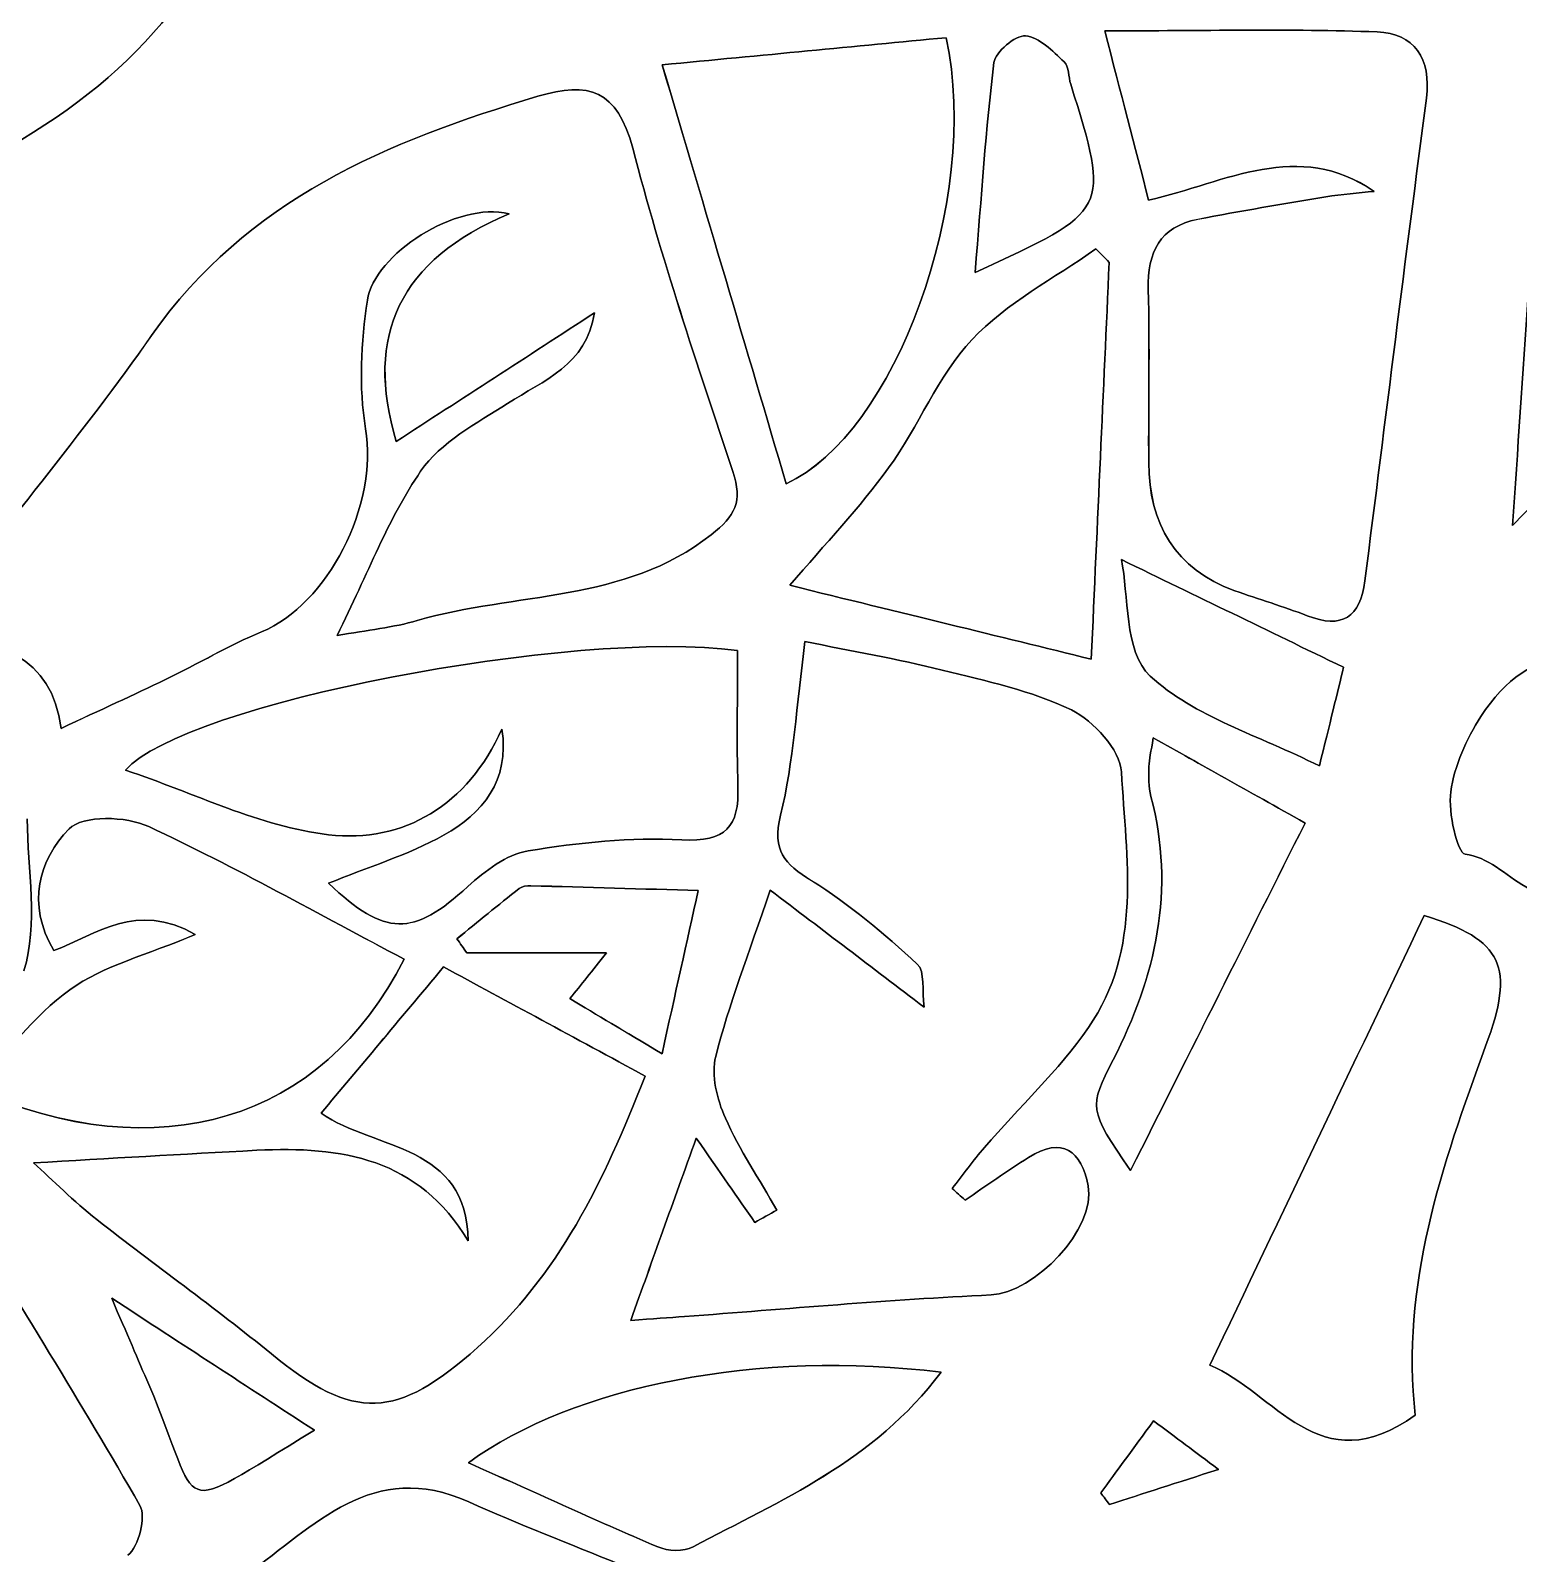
# Model space of a CAD drawing. Extents: x 105 to 524, y 66 to 486.
# Drawn here: x 344.3 to 393.5, y 307.4 to 357.7 of the extents above; entities that cross this region are included whole.
import ezdxf

# ---------------------------------------------------------------- set-up
doc = ezdxf.new("R2010")
doc.units = 0
doc.layers.add('tree', color=7, linetype='CONTINUOUS')

msp = doc.modelspace()

# ---------------------------------------------------------------- linework, layer by layer
at = {"layer": 'tree', "color": 7}
for p, q in [((365.191181, 356.606299), (365.191181, 356.606299)), ((365.191252, 356.606263), (365.191252, 356.606263)), ((388.738428, 352.424912), (388.738498, 352.424771)), ((388.738569, 352.424658), (388.738533, 352.424799)), ((379.971547, 350.077772), (379.971547, 350.077772)), ((379.971547, 350.077737), (379.971547, 350.077737)), ((375.538788, 349.746178), (375.538788, 349.746178)), ((375.538859, 349.746154), (375.538859, 349.746154)), ((380.375266, 340.249778), (380.375266, 340.249778)), ((380.375301, 340.249672), (380.375301, 340.249672)), ((354.437809, 337.736847), (354.437809, 337.736847)), ((354.43795, 337.736741), (354.43795, 337.736741)), ((367.684544, 337.24651), (367.684438, 337.24651)), ((367.684544, 337.246405), (367.684544, 337.246404)), ((381.429013, 334.357938), (381.429013, 334.357938)), ((381.429084, 334.357804), (381.429084, 334.357804)), ((345.072684, 327.322727), (345.072684, 327.322727)), ((345.072815, 327.322751), (345.072815, 327.322751)), ((358.726352, 327.251441), (363.351657, 327.251441)), ((358.726352, 327.251441), (363.351657, 327.251441)), ((363.351621, 327.25155), (358.726599, 327.25155)), ((363.351621, 327.25155), (358.726599, 327.25155)), ((363.351621, 327.25155), (363.351621, 327.25155)), ((368.982554, 318.745672), (368.982554, 318.745672)), ((368.98259, 318.745701), (368.98259, 318.745701)), ((358.771225, 317.726635), (358.771225, 317.726635)), ((358.771296, 317.726607), (358.771296, 317.726607)), ((374.411099, 313.382219), (374.411099, 313.382321)), ((374.411134, 313.382508), (374.411134, 313.382402)), ((381.437021, 311.779102), (381.437021, 311.779102)), ((381.437092, 311.779183), (381.437092, 311.779183)), ((390.094505, 311.965721), (390.094505, 311.965721)), ((390.094541, 311.965587), (390.094541, 311.965587)), ((353.690132, 311.464865), (353.690132, 311.464865)), ((353.690202, 311.46484), (353.690202, 311.46484))]:
    msp.add_line(p, q, dxfattribs=at)
for points in [[(314.693991, 485.646659), (430.535717, 485.646656), (524.44399, 391.738384), (524.443995, 275.896658)], [(352.041347, 364.732323), (350.882423, 360.113298), (348.205947, 356.620374), (344.011119, 354.143592)], [(352.041347, 364.732323), (350.882423, 360.113298), (348.205947, 356.620374), (344.011119, 354.143592)], [(344.011225, 354.143628), (348.206053, 356.62041), (350.882529, 360.113298), (352.041453, 364.732358)], [(344.011225, 354.143628), (348.206053, 356.62041), (350.882529, 360.113298), (352.041453, 364.732358)], [(365.191181, 356.606299), (368.508527, 356.923763), (371.559914, 357.215828), (374.581385, 357.504965)], [(365.191181, 356.606299), (368.508527, 356.923763), (371.559914, 357.215828), (374.581385, 357.504965)], [(374.581491, 357.504894), (371.559984, 357.215757), (368.508597, 356.923693), (365.191252, 356.606263)], [(374.581491, 357.504894), (371.559984, 357.215757), (368.508597, 356.923693), (365.191252, 356.606263)], [(374.581385, 357.504965), (375.740859, 352.102607), (372.865438, 344.378583), (369.292258, 342.75801)], [(374.581385, 357.504965), (375.740859, 352.102607), (372.865438, 344.378583), (369.292258, 342.75801)], [(369.292329, 342.757958), (372.865509, 344.37853), (375.74093, 352.102819), (374.581491, 357.504894)], [(369.292329, 342.757958), (372.865509, 344.37853), (375.74093, 352.102819), (374.581491, 357.504894)], [(377.202418, 357.564196), (376.862481, 357.587832), (376.205574, 357.034747), (376.161229, 356.679676)], [(377.202418, 357.564196), (376.862481, 357.587832), (376.205574, 357.034747), (376.161229, 356.679676)], [(376.161335, 356.679641), (376.205397, 357.034747), (376.862552, 357.587903), (377.202206, 357.564161)], [(376.161335, 356.679641), (376.205397, 357.034747), (376.862552, 357.587903), (377.202206, 357.564161)], [(377.202206, 357.564161), (377.651645, 357.532764), (378.100802, 357.058771), (378.481837, 356.702078)], [(377.202206, 357.564161), (377.651645, 357.532764), (378.100802, 357.058771), (378.481837, 356.702078)], [(378.482049, 356.702113), (378.100696, 357.058771), (377.651574, 357.53294), (377.202418, 357.564196)], [(378.482049, 356.702113), (378.100696, 357.058771), (377.651574, 357.53294), (377.202418, 357.564196)], [(379.82652, 357.729684), (383.058952, 357.729684), (385.947708, 357.801227), (388.829832, 357.69617)], [(379.82652, 357.729684), (383.058952, 357.729684), (385.947708, 357.801227), (388.829832, 357.69617)], [(381.275167, 352.13563), (380.809465, 353.934007), (380.36246, 355.660572), (379.82652, 357.729684)], [(381.275167, 352.13563), (380.809465, 353.934007), (380.36246, 355.660572), (379.82652, 357.729684)], [(388.829867, 357.696064), (385.947779, 357.801263), (383.059023, 357.729578), (379.826591, 357.729578)], [(388.829867, 357.696064), (385.947779, 357.801263), (383.059023, 357.729578), (379.826591, 357.729578)], [(379.826591, 357.729578), (380.362531, 355.660466), (380.809535, 353.933901), (381.275237, 352.135518)], [(379.826591, 357.729578), (380.362531, 355.660466), (380.809535, 353.933901), (381.275237, 352.135518)], [(388.829832, 357.69617), (390.054148, 357.651614), (390.633903, 356.820752), (390.461923, 355.507466)], [(388.829832, 357.69617), (390.054148, 357.651614), (390.633903, 356.820752), (390.461923, 355.507466)], [(390.461994, 355.507361), (390.633938, 356.820646), (390.054218, 357.651473), (388.829867, 357.696064)], [(390.461994, 355.507361), (390.633938, 356.820646), (390.054218, 357.651473), (388.829867, 357.696064)], [(393.310569, 341.380868), (393.645178, 346.302129), (393.996051, 351.462601), (394.394725, 357.325224)], [(393.310569, 341.380868), (393.645178, 346.302129), (393.996051, 351.462601), (394.394725, 357.325224)], [(394.394831, 357.325224), (393.996122, 351.462601), (393.645249, 346.302129), (393.310674, 341.380868)], [(394.394831, 357.325224), (393.996122, 351.462601), (393.645249, 346.302129), (393.310674, 341.380868)], [(369.292258, 342.75801), (367.968318, 347.228605), (366.641944, 351.707207), (365.191181, 356.606299)], [(369.292258, 342.75801), (367.968318, 347.228605), (366.641944, 351.707207), (365.191181, 356.606299)], [(365.191252, 356.606263), (366.64205, 351.707154), (367.968389, 347.228552), (369.292329, 342.757958)], [(365.191252, 356.606263), (366.64205, 351.707154), (367.968389, 347.228552), (369.292329, 342.757958)], [(376.161229, 356.679676), (375.888603, 354.490443), (375.749996, 352.284369), (375.538788, 349.746178)], [(376.161229, 356.679676), (375.888603, 354.490443), (375.749996, 352.284369), (375.538788, 349.746178)], [(375.538859, 349.746154), (375.750102, 352.28434), (375.888673, 354.490408), (376.161335, 356.679641)], [(375.538859, 349.746154), (375.750102, 352.28434), (375.888673, 354.490408), (376.161335, 356.679641)], [(378.481837, 356.702078), (378.643409, 356.550948), (378.622313, 356.211611), (378.700277, 355.962797)], [(378.481837, 356.702078), (378.643409, 356.550948), (378.622313, 356.211611), (378.700277, 355.962797)], [(378.700206, 355.962832), (378.622489, 356.211646), (378.643586, 356.550736), (378.482049, 356.702113)], [(378.700206, 355.962832), (378.622489, 356.211646), (378.643586, 356.550736), (378.482049, 356.702113)], [(364.214657, 353.85181), (363.710255, 355.787149), (362.750806, 356.06803), (361.076769, 355.567439)], [(364.214692, 353.85181), (363.710291, 355.787149), (362.750841, 356.06803), (361.076804, 355.567439)], [(361.076946, 355.567333), (362.750982, 356.067924), (363.710432, 355.787325), (364.214833, 353.851986)], [(361.076946, 355.567333), (362.750982, 356.067924), (363.710432, 355.787325), (364.214833, 353.851986)], [(361.076769, 355.567439), (356.103273, 354.079563), (351.461955, 352.161824), (348.302686, 347.657589)], [(361.076804, 355.567439), (356.103308, 354.079563), (351.461991, 352.161824), (348.302721, 347.657589)], [(348.302862, 347.657483), (351.461867, 352.161715), (356.103449, 354.079422), (361.076946, 355.567333)], [(348.302862, 347.657483), (351.461867, 352.161715), (356.103449, 354.079422), (361.076946, 355.567333)], [(375.538788, 349.746178), (380.006789, 351.784578), (380.00626, 351.784578), (378.700206, 355.962832)], [(375.538788, 349.746178), (380.006789, 351.784578), (380.00626, 351.784578), (378.700206, 355.962832)], [(378.700277, 355.962797), (380.006084, 351.784553), (380.006613, 351.784553), (375.538859, 349.746154)], [(378.700277, 355.962797), (380.006084, 351.784553), (380.006613, 351.784553), (375.538859, 349.746154)], [(390.461923, 355.507466), (389.764976, 350.190015), (389.101401, 344.867752), (388.428477, 339.547094)], [(390.461923, 355.507466), (389.764976, 350.190015), (389.101401, 344.867752), (388.428477, 339.547094)], [(388.428512, 339.546978), (389.101436, 344.867639), (389.765011, 350.189634), (390.461994, 355.507361)], [(388.428512, 339.546978), (389.101436, 344.867639), (389.765011, 350.189634), (390.461994, 355.507361)], [(388.738498, 352.424771), (386.199521, 354.147049), (383.867272, 352.725926), (381.275167, 352.13563)], [(388.738498, 352.424771), (386.199521, 354.147049), (383.867272, 352.725926), (381.275167, 352.13563)], [(381.275237, 352.135518), (383.867342, 352.725814), (386.199592, 354.146697), (388.738569, 352.424658)], [(381.275237, 352.135518), (383.867342, 352.725814), (386.199592, 354.146697), (388.738569, 352.424658)], [(405.972786, 354.296592), (401.46097, 349.694652), (397.277907, 345.427498), (393.310569, 341.380868)], [(405.972786, 354.296592), (401.46097, 349.694652), (397.277907, 345.427498), (393.310569, 341.380868)], [(393.310674, 341.380868), (397.277696, 345.427498), (401.461041, 349.694652), (405.972857, 354.296592)], [(393.310674, 341.380868), (397.277696, 345.427498), (401.461041, 349.694652), (405.972857, 354.296592)], [(367.523219, 343.163232), (366.342648, 346.701265), (365.154633, 350.245969), (364.214657, 353.85181)], [(367.523254, 343.163232), (366.342683, 346.701265), (365.154669, 350.245969), (364.214692, 353.85181)], [(364.214833, 353.851986), (365.15481, 350.24586), (366.342824, 346.701424), (367.523113, 343.163126)], [(364.214833, 353.851986), (365.15481, 350.24586), (366.342824, 346.701424), (367.523113, 343.163126)], [(360.128714, 351.68489), (358.386309, 352.105651), (355.669497, 350.344645), (355.441744, 348.823922)], [(360.128714, 351.68489), (358.386309, 352.105651), (355.669497, 350.344645), (355.441744, 348.823922)], [(355.441814, 348.824028), (355.669603, 350.344482), (358.386415, 352.105489), (360.128538, 351.684996)], [(355.44185, 348.824028), (355.669638, 350.344482), (358.386451, 352.105489), (360.128573, 351.684996)], [(382.900273, 351.499558), (384.307539, 351.774816), (385.723095, 352.008959), (387.138086, 352.242564)], [(382.900273, 351.499558), (384.307539, 351.774816), (385.723095, 352.008959), (387.138086, 352.242564)], [(387.138192, 352.242452), (385.723165, 352.008842), (384.307644, 351.7747), (382.900379, 351.499442)], [(387.138192, 352.242452), (385.723165, 352.008842), (384.307644, 351.7747), (382.900379, 351.499442)], [(387.138086, 352.242564), (387.667077, 352.329866), (388.204604, 352.365645), (388.738428, 352.424912)], [(387.138086, 352.242564), (387.667077, 352.329866), (388.204604, 352.365645), (388.738428, 352.424912)], [(388.738533, 352.424799), (388.20471, 352.365529), (387.667182, 352.329754), (387.138192, 352.242452)], [(388.738533, 352.424799), (388.20471, 352.365529), (387.667182, 352.329754), (387.138192, 352.242452)], [(356.396643, 344.158965), (355.334923, 347.660951), (356.51253, 350.161229), (360.128714, 351.68489)], [(356.396643, 344.158965), (355.334923, 347.660951), (356.51253, 350.161229), (360.128714, 351.68489)], [(360.128538, 351.684996), (356.512636, 350.16107), (355.334993, 347.661061), (356.396749, 344.158806)], [(360.128573, 351.684996), (356.512671, 350.16107), (355.335029, 347.661061), (356.396784, 344.158806)], [(381.264971, 349.186436), (381.23428, 350.408674), (381.643326, 351.253937), (382.900273, 351.499558)], [(381.264971, 349.186436), (381.23428, 350.408674), (381.643326, 351.253937), (382.900273, 351.499558)], [(382.900379, 351.499442), (381.643431, 351.253556), (381.23435, 350.408561), (381.265042, 349.18632)], [(382.900379, 351.499442), (381.643431, 351.253556), (381.23435, 350.408561), (381.265042, 349.18632)], [(375.435177, 347.524335), (376.577296, 348.736426), (378.15012, 349.542975), (379.53442, 350.527066)], [(375.435177, 347.524335), (376.577296, 348.736426), (378.15012, 349.542975), (379.53442, 350.527066)], [(379.53442, 350.527098), (378.15012, 349.542742), (376.577296, 348.736458), (375.435178, 347.524366)], [(379.53442, 350.527091), (378.15012, 349.542735), (376.577296, 348.736451), (375.435178, 347.524359)], [(379.971547, 350.077772), (379.825744, 350.227547), (379.680223, 350.377323), (379.53442, 350.527098)], [(379.971547, 350.077765), (379.825744, 350.22754), (379.680223, 350.377315), (379.53442, 350.527091)], [(379.53442, 350.527066), (379.680223, 350.377291), (379.825744, 350.227515), (379.971547, 350.077737)], [(379.53442, 350.527066), (379.680223, 350.377291), (379.825744, 350.227515), (379.971547, 350.077737)], [(379.378457, 336.959134), (379.585679, 341.540525), (379.778472, 345.809013), (379.971547, 350.077772)], [(379.378457, 336.959127), (379.585679, 341.540518), (379.778472, 345.809006), (379.971547, 350.077765)], [(379.971547, 350.077737), (379.778472, 345.808981), (379.585679, 341.540493), (379.378457, 336.959102)], [(379.971547, 350.077737), (379.778472, 345.808981), (379.585679, 341.540493), (379.378457, 336.959102)], [(381.278377, 343.461033), (381.267088, 345.369409), (381.313302, 347.279126), (381.264971, 349.186436)], [(381.278377, 343.461033), (381.267088, 345.369409), (381.313302, 347.279126), (381.264971, 349.186436)], [(381.265042, 349.18632), (381.313372, 347.279009), (381.26857, 345.369296), (381.278447, 343.460917)], [(381.265042, 349.18632), (381.313372, 347.279009), (381.26857, 345.369296), (381.278447, 343.460917)], [(355.441744, 348.823922), (355.233182, 347.432418), (355.149079, 345.955747), (355.380572, 344.578926)], [(355.441744, 348.823922), (355.233182, 347.432418), (355.149079, 345.955747), (355.380572, 344.578926)], [(355.380678, 344.579032), (355.14915, 345.955853), (355.233252, 347.432256), (355.441814, 348.824028)], [(355.380713, 344.579032), (355.149185, 345.955853), (355.233287, 347.432256), (355.44185, 348.824028)], [(362.954711, 348.408498), (360.702296, 346.949183), (358.55402, 345.556875), (356.396643, 344.158965)], [(362.954711, 348.408498), (360.702296, 346.949183), (358.55402, 345.556875), (356.396643, 344.158965)], [(356.396749, 344.158806), (358.554091, 345.556985), (360.702366, 346.949021), (362.954817, 348.408607)], [(356.396784, 344.158806), (358.554126, 345.556985), (360.702401, 346.949021), (362.954852, 348.408607)], [(360.078761, 345.414843), (361.26868, 346.176004), (362.681802, 346.676595), (362.954711, 348.408498)], [(360.078761, 345.414843), (361.26868, 346.176004), (362.681802, 346.676595), (362.954711, 348.408498)], [(362.954817, 348.408607), (362.681626, 346.676433), (361.268751, 346.176113), (360.078867, 345.414949)], [(362.954852, 348.408607), (362.681661, 346.676433), (361.268786, 346.176113), (360.078902, 345.414949)], [(348.302686, 347.657589), (346.010738, 344.389742), (343.43413, 341.321598), (340.813732, 337.944026)], [(348.302721, 347.657589), (346.010773, 344.389742), (343.434166, 341.321598), (340.813767, 337.944026)], [(340.813909, 337.944185), (343.43431, 341.321492), (346.010914, 344.389904), (348.302862, 347.657483)], [(340.813909, 337.944185), (343.43431, 341.321492), (346.010914, 344.389904), (348.302862, 347.657483)], [(375.435178, 347.524366), (374.298422, 346.317612), (373.670618, 344.64818), (372.678854, 343.283642)], [(375.435178, 347.524359), (374.298422, 346.317605), (373.670618, 344.648173), (372.678854, 343.283635)], [(372.678854, 343.283611), (373.670618, 344.648148), (374.298422, 346.317581), (375.435177, 347.524335)], [(372.678854, 343.283611), (373.670618, 344.648148), (374.298422, 346.317581), (375.435177, 347.524335)], [(357.202281, 343.17087), (357.858377, 344.129332), (359.050943, 344.757537), (360.078761, 345.414843)], [(357.202281, 343.17087), (357.858377, 344.129332), (359.050943, 344.757537), (360.078761, 345.414843)], [(360.078867, 345.414949), (359.050766, 344.757375), (357.858201, 344.129438), (357.202387, 343.170976)], [(360.078902, 345.414949), (359.050802, 344.757375), (357.858236, 344.129438), (357.202423, 343.170976)], [(351.942883, 337.862594), (354.131739, 338.771399), (355.807645, 342.038979), (355.380678, 344.579032)], [(351.942919, 337.862594), (354.131774, 338.771399), (355.80768, 342.038979), (355.380713, 344.579032)], [(355.380572, 344.578926), (355.807821, 342.039138), (354.131668, 338.771558), (351.94306, 337.862489)], [(355.380572, 344.578926), (355.807821, 342.039138), (354.131668, 338.771558), (351.94306, 337.862489)], [(384.124165, 339.222976), (382.148362, 339.941422), (381.290124, 341.425837), (381.278377, 343.461033)], [(384.124165, 339.222976), (382.148362, 339.941422), (381.290124, 341.425837), (381.278377, 343.461033)], [(381.278447, 343.460917), (381.290089, 341.42572), (382.148433, 339.941309), (384.1242, 339.222863)], [(381.278447, 343.460917), (381.290089, 341.42572), (382.148433, 339.941309), (384.1242, 339.222863)], [(357.202387, 343.170976), (356.143066, 341.623022), (355.46478, 339.814761), (354.437774, 337.736847)], [(357.202423, 343.170976), (356.143101, 341.623022), (355.464816, 339.814761), (354.437809, 337.736847)], [(354.43795, 337.736741), (355.46471, 339.814651), (356.143242, 341.623181), (357.202281, 343.17087)], [(354.43795, 337.736741), (355.46471, 339.814651), (356.143242, 341.623181), (357.202281, 343.17087)], [(366.807821, 341.071973), (367.610813, 341.703918), (367.858075, 342.159117), (367.523219, 343.163232)], [(366.807856, 341.071973), (367.610849, 341.703918), (367.858111, 342.159117), (367.523254, 343.163232)], [(367.523113, 343.163126), (367.858252, 342.159011), (367.610708, 341.704076), (366.807997, 341.071867)], [(367.523113, 343.163126), (367.858252, 342.159011), (367.610708, 341.704076), (366.807997, 341.071867)], [(372.678854, 343.283642), (371.720745, 341.965022), (370.583178, 340.776691), (369.413049, 339.399873)], [(372.678854, 343.283635), (371.720745, 341.965015), (370.583178, 340.776683), (369.413049, 339.399866)], [(369.413049, 339.399838), (370.583178, 340.776659), (371.720745, 341.964991), (372.678854, 343.283611)], [(369.413049, 339.399838), (370.583178, 340.776659), (371.720745, 341.964991), (372.678854, 343.283611)], [(366.807997, 341.071867), (363.929119, 338.805467), (360.325494, 339.182978), (357.09225, 338.235996)], [(366.807997, 341.071867), (363.929119, 338.805467), (360.325494, 339.182978), (357.09225, 338.235996)], [(357.092356, 338.236101), (360.325317, 339.182816), (363.929224, 338.805573), (366.807821, 341.071973)], [(357.092391, 338.236101), (360.325353, 339.182816), (363.92926, 338.805573), (366.807856, 341.071973)], [(380.375266, 340.249778), (382.898474, 339.027004), (385.173326, 337.924641), (387.722427, 336.689323)], [(381.328577, 336.396711), (380.458592, 337.194716), (380.618259, 339.115111), (380.375266, 340.249778)], [(380.375266, 340.249778), (382.898474, 339.027004), (385.173326, 337.924641), (387.722427, 336.689323)], [(381.328577, 336.396711), (380.458592, 337.194716), (380.618259, 339.115111), (380.375266, 340.249778)], [(380.375301, 340.249672), (380.618294, 339.115001), (380.458627, 337.194878), (381.328612, 336.39687)], [(387.722463, 336.689217), (385.173361, 337.924535), (382.898227, 339.027167), (380.375301, 340.249672)], [(380.375301, 340.249672), (380.618294, 339.115001), (380.458627, 337.194878), (381.328612, 336.39687)], [(387.722463, 336.689217), (385.173361, 337.924535), (382.898227, 339.027167), (380.375301, 340.249672)], [(369.413049, 339.399873), (373.146426, 338.485462), (376.31878, 337.708547), (379.378457, 336.959134)], [(369.413049, 339.399866), (373.146426, 338.485455), (376.31878, 337.70854), (379.378457, 336.959127)], [(379.378457, 336.959102), (376.31878, 337.708515), (373.146426, 338.485431), (369.413049, 339.399838)], [(379.378457, 336.959102), (376.31878, 337.708515), (373.146426, 338.485431), (369.413049, 339.399838)], [(388.428477, 339.547094), (388.276783, 338.347279), (387.678083, 337.942537), (386.515963, 338.396139)], [(388.428477, 339.547094), (388.276783, 338.347279), (387.678083, 337.942537), (386.515963, 338.396139)], [(386.516033, 338.396023), (387.678154, 337.942424), (388.276853, 338.347166), (388.428512, 339.546978)], [(386.516033, 338.396023), (387.678154, 337.942424), (388.276853, 338.347166), (388.428512, 339.546978)], [(386.515963, 338.396139), (385.730891, 338.702632), (384.916962, 338.934637), (384.124165, 339.222976)], [(386.515963, 338.396139), (385.730891, 338.702632), (384.916962, 338.934637), (384.124165, 339.222976)], [(384.1242, 339.222863), (384.917033, 338.934524), (385.730962, 338.702516), (386.516033, 338.396023)], [(384.1242, 339.222863), (384.917033, 338.934524), (385.730962, 338.702516), (386.516033, 338.396023)], [(340.813732, 337.944026), (343.190064, 337.599087), (345.014169, 337.069931), (345.314048, 334.672174)], [(340.813767, 337.944026), (343.1901, 337.599087), (345.014204, 337.069931), (345.314083, 334.672174)], [(345.314224, 334.672069), (345.014077, 337.069822), (343.190241, 337.598978), (340.813909, 337.944185)], [(345.314224, 334.672069), (345.014077, 337.069822), (343.190241, 337.598978), (340.813909, 337.944185)], [(367.684544, 337.246404), (362.260021, 337.962981), (349.342548, 335.490739), (347.447143, 333.288947)], [(367.684544, 337.246404), (362.260021, 337.962981), (349.342548, 335.490739), (347.447143, 333.288947)], [(347.447411, 333.289053), (349.342548, 335.490845), (362.260303, 337.962822), (367.684544, 337.24651)], [(347.447411, 333.289053), (349.342548, 335.490845), (362.260303, 337.962822), (367.684544, 337.24651)], [(354.437774, 337.736847), (355.467179, 337.925336), (356.301922, 338.00463), (357.092356, 338.236101)], [(354.437809, 337.736847), (355.467214, 337.925336), (356.301957, 338.00463), (357.092391, 338.236101)], [(357.09225, 338.235996), (356.302098, 338.004524), (355.467356, 337.925498), (354.43795, 337.736741)], [(357.09225, 338.235996), (356.302098, 338.004524), (355.467356, 337.925498), (354.43795, 337.736741)], [(348.76946, 336.287674), (349.832517, 336.802681), (350.854723, 337.410866), (351.942883, 337.862594)], [(348.769496, 336.287674), (349.832553, 336.802681), (350.854758, 337.410866), (351.942919, 337.862594)], [(351.94306, 337.862489), (350.854899, 337.410757), (349.832429, 336.802575), (348.769637, 336.287569)], [(351.94306, 337.862489), (350.854899, 337.410757), (349.832429, 336.802575), (348.769637, 336.287569)], [(369.911066, 337.544089), (369.633077, 335.429331), (369.533734, 333.573815), (369.105145, 331.797858)], [(369.911066, 337.544089), (369.633077, 335.429331), (369.533734, 333.573815), (369.105145, 331.797858)], [(369.105145, 331.797833), (369.533699, 333.57379), (369.633041, 335.429306), (369.91103, 337.544061)], [(369.105145, 331.797833), (369.533699, 333.57379), (369.633041, 335.429306), (369.91103, 337.544061)], [(369.91103, 337.544061), (371.444873, 337.229023), (372.962417, 336.967918), (374.45248, 336.597346)], [(369.91103, 337.544061), (371.444873, 337.229023), (372.962417, 336.967918), (374.45248, 336.597346)], [(374.452515, 336.597375), (372.962452, 336.967943), (371.444908, 337.229051), (369.911066, 337.544089)], [(374.452515, 336.597375), (372.962452, 336.967943), (371.444908, 337.229051), (369.911066, 337.544089)], [(392.262395, 335.0621), (393.88729, 337.594148), (396.243069, 337.605892), (397.989742, 335.164352)], [(392.262395, 335.0621), (393.88729, 337.594148), (396.243069, 337.605892), (397.989742, 335.164352)], [(397.989884, 335.164222), (396.24321, 337.606026), (393.887184, 337.594279), (392.262572, 335.062234)], [(397.989884, 335.164222), (396.24321, 337.606026), (393.887184, 337.594279), (392.262572, 335.062234)], [(367.684438, 337.24651), (367.684438, 335.670521), (367.649866, 334.212808), (367.694669, 332.75723)], [(367.684438, 337.24651), (367.684438, 335.670521), (367.649866, 334.212808), (367.694669, 332.75723)], [(367.694422, 332.757388), (367.650077, 334.212703), (367.684544, 335.670684), (367.684544, 337.246405)], [(367.694422, 332.757388), (367.650077, 334.212703), (367.684544, 335.670684), (367.684544, 337.246405)], [(374.45248, 336.597346), (375.900068, 336.236924), (377.395987, 335.921618), (378.721549, 335.278995)], [(374.45248, 336.597346), (375.900068, 336.236924), (377.395987, 335.921618), (378.721549, 335.278995)], [(378.721549, 335.279023), (377.396022, 335.921646), (375.900103, 336.236949), (374.452515, 336.597375)], [(378.721549, 335.279023), (377.396022, 335.921646), (375.900103, 336.236949), (374.452515, 336.597375)], [(386.923986, 333.427885), (384.896677, 334.443479), (382.784174, 335.061807), (381.328577, 336.396711)], [(386.923986, 333.427885), (384.896677, 334.443479), (382.784174, 335.061807), (381.328577, 336.396711)], [(381.328612, 336.39687), (382.783927, 335.061966), (384.896713, 334.443638), (386.923774, 333.428044)], [(381.328612, 336.39687), (382.783927, 335.061966), (384.896713, 334.443638), (386.923774, 333.428044)], [(386.923774, 333.428044), (387.262617, 334.811271), (387.528858, 335.898684), (387.722463, 336.689217)], [(386.923774, 333.428044), (387.262617, 334.811271), (387.528858, 335.898684), (387.722463, 336.689217)], [(387.722427, 336.689323), (387.528823, 335.898793), (387.262582, 334.811112), (386.923986, 333.427885)], [(387.722427, 336.689323), (387.528823, 335.898793), (387.262582, 334.811112), (386.923986, 333.427885)], [(345.314048, 334.672174), (346.645209, 335.292905), (347.714143, 335.776408), (348.76946, 336.287674)], [(345.314083, 334.672174), (346.645244, 335.292905), (347.714178, 335.776408), (348.769496, 336.287674)], [(348.769637, 336.287569), (347.71432, 335.776302), (346.645385, 335.292799), (345.314224, 334.672069)], [(348.769637, 336.287569), (347.71432, 335.776302), (346.645385, 335.292799), (345.314224, 334.672069)], [(380.37449, 333.229412), (380.332297, 333.962005), (379.456703, 334.922336), (378.721549, 335.279023)], [(380.37449, 333.229412), (380.332297, 333.962005), (379.456703, 334.922336), (378.721549, 335.279023)], [(378.721549, 335.278995), (379.456668, 334.922308), (380.332262, 333.96198), (380.374454, 333.229384)], [(378.721549, 335.278995), (379.456668, 334.922308), (380.332262, 333.96198), (380.374454, 333.229384)], [(391.267174, 332.572237), (391.387048, 333.43512), (391.784417, 334.316955), (392.262395, 335.0621)], [(391.267174, 332.572237), (391.387048, 333.43512), (391.784417, 334.316955), (392.262395, 335.0621)], [(392.262572, 335.062234), (391.784311, 334.31709), (391.386942, 333.434986), (391.267315, 332.572102)], [(392.262572, 335.062234), (391.784311, 334.31709), (391.386942, 333.434986), (391.267315, 332.572102)], [(354.15982, 331.154969), (356.642705, 330.870902), (358.755491, 332.12598), (359.891436, 334.645208)], [(354.15982, 331.154969), (356.642705, 330.870902), (358.755491, 332.12598), (359.891436, 334.645208)], [(359.891683, 334.645049), (358.755456, 332.125817), (356.642987, 330.87074), (354.160102, 331.155075)], [(359.891683, 334.645049), (358.755456, 332.125817), (356.642987, 330.87074), (354.160102, 331.155075)], [(359.891436, 334.645208), (360.151786, 332.928256), (359.239608, 331.853392), (357.975217, 331.147226)], [(359.891436, 334.645208), (360.151786, 332.928256), (359.239608, 331.853392), (357.975217, 331.147226)], [(357.975217, 331.147067), (359.239608, 331.853498), (360.151786, 332.928362), (359.891683, 334.645049)], [(357.975217, 331.147067), (359.239608, 331.853498), (360.151786, 332.928362), (359.891683, 334.645049)], [(381.429013, 334.357938), (381.355847, 333.893125), (381.290689, 333.65204), (381.286138, 333.409622)], [(381.429013, 334.357938), (381.355847, 333.893125), (381.290689, 333.65204), (381.286138, 333.409622)], [(381.286244, 333.409756), (381.29083, 333.651909), (381.355918, 333.892991), (381.429084, 334.357804)], [(381.286244, 333.409756), (381.29083, 333.651909), (381.355918, 333.892991), (381.429084, 334.357804)], [(386.45084, 331.541557), (384.503083, 332.633775), (383.03521, 333.457144), (381.429013, 334.357938)], [(386.45084, 331.541557), (384.503083, 332.633775), (383.03521, 333.457144), (381.429013, 334.357938)], [(381.429084, 334.357804), (383.035034, 333.45701), (384.503189, 332.633909), (386.450911, 331.541423)], [(381.429084, 334.357804), (383.035034, 333.45701), (384.503189, 332.633909), (386.450911, 331.541423)], [(381.349779, 332.42353), (381.266453, 332.73643), (381.280353, 333.080568), (381.286244, 333.409756)], [(381.349779, 332.42353), (381.266453, 332.73643), (381.280353, 333.080568), (381.286244, 333.409756)], [(381.286138, 333.409622), (381.280141, 333.080702), (381.266735, 332.736296), (381.349709, 332.423661)], [(381.286138, 333.409622), (381.280141, 333.080702), (381.266735, 332.736296), (381.349709, 332.423661)], [(347.447143, 333.288947), (349.730014, 332.527518), (351.895922, 331.41394), (354.15982, 331.154969)], [(347.447143, 333.288947), (349.730014, 332.527518), (351.895922, 331.41394), (354.15982, 331.154969)], [(354.160102, 331.155075), (351.896186, 331.414046), (349.730279, 332.527356), (347.447411, 333.289053)], [(354.160102, 331.155075), (351.896186, 331.414046), (349.730279, 332.527356), (347.447411, 333.289053)], [(379.285253, 324.780268), (381.077611, 327.3569), (380.539272, 330.368444), (380.37449, 333.229412)], [(379.285253, 324.780268), (381.077611, 327.3569), (380.539272, 330.368444), (380.37449, 333.229412)], [(380.374454, 333.229384), (380.539237, 330.368684), (381.077576, 327.356872), (379.285253, 324.78024)], [(380.374454, 333.229384), (380.539237, 330.368684), (381.077576, 327.356872), (379.285253, 324.78024)], [(365.8356, 330.987305), (367.309082, 330.901336), (367.734991, 331.427825), (367.694422, 332.757388)], [(365.8356, 330.987305), (367.309082, 330.901336), (367.734991, 331.427825), (367.694422, 332.757388)], [(367.694669, 332.75723), (367.735273, 331.427931), (367.309082, 330.901446), (365.835847, 330.987411)], [(367.694669, 332.75723), (367.735273, 331.427931), (367.309082, 330.901446), (365.835847, 330.987411)], [(380.100064, 323.709009), (381.512939, 326.465318), (382.170093, 329.338298), (381.349779, 332.42353)], [(380.100064, 323.709009), (381.512939, 326.465318), (382.170093, 329.338298), (381.349779, 332.42353)], [(381.349709, 332.423661), (382.170023, 329.338164), (381.512868, 326.465452), (380.10024, 323.709139)], [(381.349709, 332.423661), (382.170023, 329.338164), (381.512868, 326.465452), (380.10024, 323.709139)], [(391.739826, 330.512748), (391.493869, 330.538924), (391.1721, 331.887431), (391.267174, 332.572237)], [(391.739826, 330.512748), (391.493869, 330.538924), (391.1721, 331.887431), (391.267174, 332.572237)], [(391.267315, 332.572102), (391.172277, 331.887565), (391.493763, 330.539044), (391.739967, 330.512882)], [(391.267315, 332.572102), (391.172277, 331.887565), (391.493763, 330.539044), (391.739967, 330.512882)], [(344.081989, 326.657159), (344.567722, 328.193633), (344.195746, 330.001093), (344.195746, 331.678266)], [(344.081989, 326.657144), (344.567722, 328.193619), (344.195746, 330.001079), (344.195746, 331.678252)], [(344.195774, 331.678319), (344.195774, 330.000878), (344.56775, 328.193418), (344.082017, 326.657208)], [(344.195774, 331.678319), (344.195774, 330.000878), (344.56775, 328.193418), (344.082017, 326.657208)], [(345.072815, 327.322751), (344.153684, 328.876314), (344.582006, 330.324954), (345.576437, 331.345353)], [(345.072815, 327.322751), (344.153684, 328.876314), (344.582006, 330.324954), (345.576437, 331.345353)], [(345.576574, 331.345328), (344.582143, 330.324926), (344.153822, 328.87629), (345.072684, 327.322727)], [(345.576574, 331.345328), (344.582143, 330.324926), (344.153822, 328.87629), (345.072684, 327.322727)], [(345.576437, 331.345353), (346.030395, 331.810967), (347.468903, 331.770387), (348.209655, 331.423578)], [(345.576437, 331.345353), (346.030395, 331.810967), (347.468903, 331.770387), (348.209655, 331.423578)], [(348.209792, 331.423553), (347.468776, 331.770359), (346.030532, 331.810942), (345.576574, 331.345328)], [(348.209792, 331.423553), (347.468776, 331.770359), (346.030532, 331.810942), (345.576574, 331.345328)], [(348.209655, 331.423578), (351.082134, 330.078263), (353.853679, 328.517758), (356.653782, 327.041887)], [(348.209655, 331.423578), (351.082134, 330.078263), (353.853679, 328.517758), (356.653782, 327.041887)], [(356.653641, 327.042131), (353.853538, 328.517733), (351.082003, 330.078235), (348.209792, 331.423553)], [(356.653641, 327.042131), (353.853538, 328.517733), (351.082003, 330.078235), (348.209792, 331.423553)], [(370.130529, 329.636088), (369.221561, 330.198885), (368.820206, 330.616444), (369.105145, 331.797833)], [(370.130529, 329.636088), (369.221561, 330.198885), (368.820206, 330.616444), (369.105145, 331.797833)], [(369.105145, 331.797858), (368.820241, 330.616204), (369.221597, 330.19891), (370.130564, 329.636116)], [(369.105145, 331.797858), (368.820241, 330.616204), (369.221597, 330.19891), (370.130564, 329.636116)], [(386.450911, 331.541423), (384.54457, 327.748695), (382.667334, 324.013632), (380.676609, 320.05324)], [(386.450911, 331.541423), (384.54457, 327.748695), (382.667334, 324.013632), (380.676609, 320.05324)], [(380.676785, 320.053106), (382.667263, 324.013498), (384.544499, 327.748561), (386.45084, 331.541557)], [(380.676785, 320.053106), (382.667263, 324.013498), (384.544499, 327.748561), (386.45084, 331.541557)], [(357.975217, 331.147226), (356.772492, 330.475237), (355.422094, 330.067289), (354.15474, 329.550681)], [(357.975217, 331.147226), (356.772492, 330.475237), (355.422094, 330.067289), (354.15474, 329.550681)], [(354.155022, 329.550787), (355.422376, 330.067398), (356.772492, 330.475343), (357.975217, 331.147067)], [(354.155022, 329.550787), (355.422376, 330.067398), (356.772492, 330.475343), (357.975217, 331.147067)], [(360.752602, 330.617805), (362.426391, 330.890926), (364.150628, 331.085553), (365.8356, 330.987305)], [(360.752602, 330.617805), (362.426391, 330.890926), (364.150628, 331.085553), (365.8356, 330.987305)], [(365.835847, 330.987411), (364.150875, 331.085663), (362.426391, 330.891032), (360.752884, 330.617911)], [(365.835847, 330.987411), (364.150875, 331.085663), (362.426391, 330.891032), (360.752884, 330.617911)], [(360.752884, 330.617911), (360.04179, 330.501773), (359.329602, 329.957134), (358.767768, 329.443461)], [(360.752884, 330.617911), (360.04179, 330.501773), (359.329602, 329.957134), (358.767768, 329.443461)], [(358.767768, 329.443355), (359.32932, 329.957028), (360.04179, 330.501667), (360.752602, 330.617805)], [(358.767768, 329.443355), (359.32932, 329.957028), (360.04179, 330.501667), (360.752602, 330.617805)], [(395.985365, 329.604479), (394.216008, 328.076013), (393.19648, 330.357896), (391.739826, 330.512748)], [(395.985365, 329.604479), (394.216008, 328.076013), (393.19648, 330.357896), (391.739826, 330.512748)], [(391.739967, 330.512882), (393.196374, 330.357766), (394.216184, 328.076147), (395.985541, 329.604345)], [(391.739967, 330.512882), (393.196374, 330.357766), (394.216184, 328.076147), (395.985541, 329.604345)], [(354.15474, 329.550681), (356.025309, 327.778995), (356.951668, 327.782467), (358.767768, 329.443355)], [(354.15474, 329.550681), (356.025309, 327.778995), (356.951668, 327.782467), (358.767768, 329.443355)], [(358.767768, 329.443461), (356.951668, 327.782308), (356.025309, 327.778837), (354.155022, 329.550787)], [(358.767768, 329.443461), (356.951668, 327.782308), (356.025309, 327.778837), (354.155022, 329.550787)], [(358.401902, 327.71316), (359.087914, 328.271149), (359.769904, 328.833946), (360.464735, 329.380455)], [(358.401902, 327.71316), (359.087914, 328.271149), (359.769904, 328.833946), (360.464735, 329.380455)], [(360.46477, 329.380614), (359.769939, 328.834104), (359.087914, 328.271043), (358.401937, 327.713319)], [(360.46477, 329.380614), (359.769939, 328.834104), (359.087914, 328.271043), (358.401937, 327.713319)], [(360.464735, 329.380455), (360.557374, 329.453339), (360.716266, 329.470159), (360.843371, 329.466956)], [(360.464735, 329.380455), (360.557374, 329.453339), (360.716266, 329.470159), (360.843371, 329.466956)], [(360.843407, 329.467115), (360.716301, 329.47029), (360.55741, 329.453498), (360.46477, 329.380614)], [(360.843407, 329.467115), (360.716301, 329.47029), (360.55741, 329.453498), (360.46477, 329.380614)], [(360.843371, 329.466956), (362.690198, 329.419165), (364.536708, 329.363634), (366.383252, 329.309705)], [(360.843371, 329.466956), (362.690198, 329.419165), (364.536708, 329.363634), (366.383252, 329.309705)], [(366.383288, 329.309864), (364.536743, 329.363529), (362.690198, 329.419327), (360.843407, 329.467115)], [(366.383288, 329.309864), (364.536743, 329.363529), (362.690198, 329.419327), (360.843407, 329.467115)], [(365.18402, 323.916319), (365.624921, 325.899184), (366.004087, 327.604392), (366.383288, 329.309864)], [(365.18402, 323.916319), (365.624921, 325.899184), (366.004087, 327.604392), (366.383288, 329.309864)], [(366.383252, 329.309705), (366.004052, 327.604497), (365.624886, 325.89929), (365.18402, 323.916156)], [(366.383252, 329.309705), (366.004052, 327.604497), (365.624886, 325.89929), (365.18402, 323.916156)], [(368.761751, 329.324282), (368.037004, 327.171614), (367.393467, 325.526478), (366.958457, 323.827948)], [(368.761751, 329.324282), (368.037004, 327.171614), (367.393467, 325.526478), (366.958457, 323.827948)], [(366.958457, 323.82792), (367.393432, 325.526453), (368.037004, 327.17159), (368.761716, 329.324254)], [(366.958457, 323.82792), (367.393432, 325.526453), (368.037004, 327.17159), (368.761716, 329.324254)], [(368.761716, 329.324254), (370.554321, 327.961851), (372.074793, 326.806359), (373.855121, 325.453566)], [(368.761716, 329.324254), (370.554321, 327.961851), (372.074793, 326.806359), (373.855121, 325.453566)], [(373.855156, 325.453594), (372.074828, 326.806387), (370.554356, 327.961879), (368.761751, 329.324282)], [(373.855156, 325.453594), (372.074828, 326.806387), (370.554356, 327.961879), (368.761751, 329.324282)], [(373.625216, 326.878442), (372.526631, 327.874549), (371.386382, 328.85864), (370.130529, 329.636088)], [(373.625216, 326.878442), (372.526631, 327.874549), (371.386382, 328.85864), (370.130529, 329.636088)], [(370.130564, 329.636116), (371.386417, 328.858668), (372.526666, 327.874577), (373.625216, 326.87847)], [(370.130564, 329.636116), (371.386417, 328.858668), (372.526666, 327.874577), (373.625216, 326.87847)], [(345.072684, 327.322727), (346.487694, 327.875378), (347.79669, 328.953978), (349.750306, 327.857757)], [(345.072684, 327.322727), (346.487694, 327.875378), (347.79669, 328.953978), (349.750306, 327.857757)], [(349.750172, 327.857781), (347.79682, 328.954007), (346.487556, 327.875385), (345.072815, 327.322751)], [(349.750172, 327.857781), (347.79682, 328.954007), (346.487556, 327.875385), (345.072815, 327.322751)], [(390.389851, 328.481422), (388.026063, 323.526259), (385.678045, 318.603665), (383.297994, 313.613793)], [(390.389851, 328.481422), (388.026063, 323.526259), (385.678045, 318.603665), (383.297994, 313.613793)], [(383.297994, 313.613662), (385.67808, 318.603531), (388.026099, 323.526125), (390.389886, 328.481291)], [(383.297994, 313.613662), (385.67808, 318.603531), (388.026099, 323.526125), (390.389886, 328.481291)], [(392.420369, 324.161408), (393.393718, 326.795705), (393.01106, 327.684486), (390.389851, 328.481422)], [(392.420369, 324.161408), (393.393718, 326.795705), (393.01106, 327.684486), (390.389851, 328.481422)], [(390.389886, 328.481291), (393.01106, 327.684352), (393.393471, 326.795571), (392.420404, 324.161273)], [(390.389886, 328.481291), (393.01106, 327.684352), (393.393471, 326.795571), (392.420404, 324.161273)], [(349.750306, 327.857757), (348.160125, 327.183895), (346.721349, 326.830147), (345.601142, 326.030272)], [(349.750306, 327.857757), (348.160125, 327.183895), (346.721349, 326.830147), (345.601142, 326.030272)], [(345.601272, 326.030297), (346.721479, 326.830175), (348.160252, 327.183923), (349.750172, 327.857781)], [(345.601272, 326.030297), (346.721479, 326.830175), (348.160252, 327.183923), (349.750172, 327.857781)], [(358.726599, 327.25155), (358.61819, 327.405598), (358.510029, 327.559377), (358.401902, 327.71316)], [(358.726599, 327.25155), (358.61819, 327.405598), (358.510029, 327.559377), (358.401902, 327.71316)], [(358.401937, 327.713319), (358.510064, 327.559539), (358.618226, 327.405492), (358.726352, 327.251441)], [(358.401937, 327.713319), (358.510064, 327.559539), (358.618226, 327.405492), (358.726352, 327.251441)], [(342.40235, 322.742669), (348.525158, 320.051504), (353.945402, 321.669943), (356.653641, 327.042131)], [(342.40235, 322.742669), (348.525158, 320.051504), (353.945402, 321.669943), (356.653641, 327.042131)], [(356.653782, 327.041887), (353.945543, 321.669967), (348.52502, 320.051529), (342.402481, 322.742698)], [(356.653782, 327.041887), (353.945543, 321.669967), (348.52502, 320.051529), (342.402481, 322.742698)], [(362.136619, 325.735632), (362.517937, 326.211124), (362.851488, 326.627349), (363.351621, 327.25155)], [(362.136619, 325.735632), (362.517937, 326.211124), (362.851488, 326.627349), (363.351621, 327.25155)], [(363.351657, 327.251441), (362.851241, 326.62724), (362.517972, 326.211286), (362.136655, 325.735527)], [(363.351657, 327.251441), (362.851241, 326.62724), (362.517972, 326.211286), (362.136655, 325.735527)], [(373.625216, 326.87847), (373.884261, 326.643527), (373.77878, 326.007046), (373.855156, 325.453594)], [(373.625216, 326.87847), (373.884261, 326.643527), (373.77878, 326.007046), (373.855156, 325.453594)], [(373.855121, 325.453566), (373.778745, 326.007017), (373.884402, 326.643499), (373.625216, 326.878442)], [(373.855121, 325.453566), (373.778745, 326.007017), (373.884402, 326.643499), (373.625216, 326.878442)], [(353.910759, 321.947307), (355.190107, 323.474704), (356.436119, 324.962322), (357.961918, 326.783933)], [(353.910759, 321.947307), (355.190107, 323.474704), (356.436119, 324.962322), (357.961918, 326.783933)], [(357.961847, 326.783958), (356.436295, 324.962347), (355.190319, 323.474733), (353.910971, 321.947335)], [(357.961847, 326.783958), (356.436295, 324.962347), (355.190319, 323.474733), (353.910971, 321.947335)], [(364.623526, 323.176515), (362.303025, 324.433191), (360.051103, 325.652761), (357.961847, 326.783958)], [(364.623526, 323.176515), (362.303025, 324.433191), (360.051103, 325.652761), (357.961847, 326.783958)], [(357.961918, 326.783933), (360.050927, 325.652733), (362.303095, 324.433166), (364.623597, 323.176487)], [(357.961918, 326.783933), (360.050927, 325.652733), (362.303095, 324.433166), (364.623597, 323.176487)], [(345.601142, 326.030272), (344.39522, 325.169258), (343.487573, 323.889885), (342.40235, 322.742669)], [(345.601142, 326.030272), (344.39522, 325.169258), (343.487573, 323.889885), (342.40235, 322.742669)], [(342.402481, 322.742698), (343.487703, 323.889913), (344.395083, 325.169018), (345.601272, 326.030297)], [(342.402481, 322.742698), (343.487703, 323.889913), (344.395083, 325.169018), (345.601272, 326.030297)], [(365.18402, 323.916156), (363.884351, 324.692003), (363.0555, 325.186985), (362.136619, 325.735632)], [(365.18402, 323.916156), (363.884351, 324.692003), (363.0555, 325.186985), (362.136619, 325.735632)], [(362.136655, 325.735527), (363.0555, 325.187148), (363.884386, 324.692165), (365.18402, 323.916319)], [(362.136655, 325.735527), (363.0555, 325.187148), (363.884386, 324.692165), (365.18402, 323.916319)], [(379.285253, 324.78024), (378.292677, 323.353762), (376.99569, 322.140068), (375.848774, 320.819314)], [(379.285253, 324.78024), (378.292677, 323.353762), (376.99569, 322.140068), (375.848774, 320.819314)], [(375.848809, 320.819339), (376.995725, 322.140093), (378.292713, 323.35379), (379.285253, 324.780268)], [(375.848809, 320.819339), (376.995725, 322.140093), (378.292713, 323.35379), (379.285253, 324.780268)], [(367.279167, 321.789256), (367.005164, 322.404645), (366.800095, 323.209327), (366.958457, 323.82792)], [(367.279167, 321.789256), (367.005164, 322.404645), (366.800095, 323.209327), (366.958457, 323.82792)], [(366.958457, 323.827948), (366.80013, 323.209352), (367.0052, 322.404673), (367.279167, 321.78928)], [(366.958457, 323.827948), (366.80013, 323.209352), (367.0052, 322.404673), (367.279167, 321.78928)], [(390.094505, 311.965721), (389.60238, 316.235546), (390.963961, 320.219169), (392.420369, 324.161408)], [(390.094505, 311.965721), (389.60238, 316.235546), (390.963961, 320.219169), (392.420369, 324.161408)], [(392.420404, 324.161273), (390.963997, 320.219035), (389.60238, 316.235412), (390.094541, 311.965587)], [(392.420404, 324.161273), (390.963997, 320.219035), (389.60238, 316.235412), (390.094541, 311.965587)], [(380.10024, 323.709139), (379.300211, 322.148105), (379.283136, 322.08216), (380.676785, 320.053106)], [(380.10024, 323.709139), (379.300211, 322.148105), (379.283136, 322.08216), (380.676785, 320.053106)], [(380.676609, 320.05324), (379.283207, 322.082026), (379.300317, 322.148239), (380.100064, 323.709009)], [(380.676609, 320.05324), (379.283207, 322.082026), (379.300317, 322.148239), (380.100064, 323.709009)], [(359.083116, 314.203821), (361.760417, 316.590098), (363.243248, 319.647027), (364.623526, 323.176515)], [(359.083116, 314.203821), (361.760417, 316.590098), (363.243248, 319.647027), (364.623526, 323.176515)], [(364.623597, 323.176487), (363.243319, 319.647002), (361.760488, 316.590338), (359.083187, 314.203796)], [(364.623597, 323.176487), (363.243319, 319.647002), (361.760488, 316.590338), (359.083187, 314.203796)], [(358.771296, 317.726607), (358.747307, 320.932782), (355.713524, 320.717859), (353.910759, 321.947307)], [(358.771296, 317.726607), (358.747307, 320.932782), (355.713524, 320.717859), (353.910759, 321.947307)], [(353.910971, 321.947335), (355.713418, 320.717887), (358.747448, 320.932806), (358.771225, 317.726635)], [(353.910971, 321.947335), (355.713418, 320.717887), (358.747448, 320.932806), (358.771225, 317.726635)], [(367.279167, 321.78928), (367.749949, 320.731504), (368.404987, 319.755954), (368.98259, 318.745701)], [(367.279167, 321.78928), (367.749949, 320.731504), (368.404987, 319.755954), (368.98259, 318.745701)], [(368.982554, 318.745672), (368.404951, 319.755929), (367.749949, 320.731476), (367.279167, 321.789256)], [(368.982554, 318.745672), (368.404951, 319.755929), (367.749949, 320.731476), (367.279167, 321.789256)], [(358.771225, 317.726635), (357.144179, 320.460786), (354.578003, 320.864727), (351.784035, 320.722159)], [(358.771225, 317.726635), (357.144179, 320.460786), (354.578003, 320.864727), (351.784035, 320.722159)], [(351.784112, 320.722131), (354.578073, 320.864699), (357.144285, 320.460758), (358.771296, 317.726607)], [(351.784112, 320.722131), (354.578073, 320.864699), (357.144285, 320.460758), (358.771296, 317.726607)], [(364.15218, 315.099781), (364.878514, 317.123498), (365.539972, 318.966201), (366.315978, 321.127942)], [(364.15218, 315.099781), (364.878514, 317.123498), (365.539972, 318.966201), (366.315978, 321.127942)], [(366.315978, 321.12797), (365.540008, 318.966226), (364.878549, 317.123523), (364.152215, 315.099809)], [(366.315978, 321.12797), (365.540008, 318.966226), (364.878549, 317.123523), (364.152215, 315.099809)], [(368.255726, 318.339622), (367.688001, 319.155784), (367.120029, 319.971942), (366.315978, 321.12797)], [(368.255726, 318.339622), (367.688001, 319.155784), (367.120029, 319.971942), (366.315978, 321.12797)], [(366.315978, 321.127942), (367.119994, 319.971917), (367.687966, 319.155755), (368.255691, 318.339597)], [(366.315978, 321.127942), (367.119994, 319.971917), (367.687966, 319.155755), (368.255691, 318.339597)], [(375.848774, 320.819314), (375.470385, 320.383602), (375.132071, 319.91318), (374.775307, 319.458513)], [(375.848774, 320.819314), (375.470385, 320.383602), (375.132071, 319.91318), (374.775307, 319.458513)], [(374.775342, 319.458538), (375.132106, 319.913208), (375.47042, 320.383627), (375.848809, 320.819339)], [(374.775342, 319.458538), (375.132106, 319.913208), (375.47042, 320.383627), (375.848809, 320.819339)], [(377.303594, 320.483717), (378.434212, 321.197626), (379.052914, 320.694099), (379.274564, 319.547416)], [(377.303594, 320.483717), (378.434212, 321.197626), (379.052914, 320.694099), (379.274564, 319.547416)], [(379.274599, 319.547445), (379.052667, 320.694128), (378.434247, 321.197651), (377.30363, 320.483745)], [(379.274599, 319.547445), (379.052667, 320.694128), (378.434247, 321.197651), (377.30363, 320.483745)], [(351.784035, 320.722159), (349.342816, 320.597745), (346.903199, 320.449571), (344.402696, 320.30834)], [(351.784035, 320.722159), (349.342816, 320.597745), (346.903199, 320.449571), (344.402696, 320.30834)], [(344.402696, 320.30834), (345.039573, 319.732462), (345.72665, 319.035642), (346.489831, 318.435736)], [(344.402696, 320.30834), (345.039573, 319.732462), (345.72665, 319.035642), (346.489831, 318.435736)], [(344.402777, 320.308312), (346.903012, 320.449543), (349.342893, 320.597721), (351.784112, 320.722131)], [(344.402777, 320.308312), (346.903012, 320.449543), (349.342893, 320.597721), (351.784112, 320.722131)], [(346.489909, 318.435708), (345.726727, 319.035613), (345.03965, 319.732434), (344.402777, 320.308312)], [(346.489909, 318.435708), (345.726727, 319.035613), (345.03965, 319.732434), (344.402777, 320.308312)], [(375.210317, 319.078331), (375.907265, 319.548217), (376.593276, 320.035192), (377.303594, 320.483717)], [(375.210317, 319.078331), (375.907265, 319.548217), (376.593276, 320.035192), (377.303594, 320.483717)], [(377.30363, 320.483745), (376.593312, 320.035216), (375.9073, 319.548245), (375.210352, 319.07836)], [(377.30363, 320.483745), (376.593312, 320.035216), (375.9073, 319.548245), (375.210352, 319.07836)], [(374.775307, 319.458513), (374.920298, 319.331696), (375.065325, 319.205148), (375.210317, 319.078331)], [(374.775307, 319.458513), (374.920298, 319.331696), (375.065325, 319.205148), (375.210317, 319.078331)], [(375.210352, 319.07836), (375.065325, 319.205173), (374.920334, 319.331725), (374.775342, 319.458538)], [(375.210352, 319.07836), (375.065325, 319.205173), (374.920334, 319.331725), (374.775342, 319.458538)], [(379.274564, 319.547416), (379.552024, 318.11293), (377.488379, 316.006184), (376.063757, 315.940772)], [(379.274564, 319.547416), (379.552024, 318.11293), (377.488379, 316.006184), (376.063757, 315.940772)], [(376.063792, 315.9408), (377.488415, 316.006208), (379.552024, 318.112955), (379.274599, 319.547445)], [(376.063792, 315.9408), (377.488415, 316.006208), (379.552024, 318.112955), (379.274599, 319.547445)], [(347.918726, 308.983278), (345.972585, 312.359252), (343.912423, 315.669545), (341.88564, 318.999066)], [(341.885722, 318.998985), (343.912504, 315.669732), (345.972666, 312.359439), (347.918807, 308.983465)], [(341.885722, 318.998985), (343.912504, 315.669732), (345.972666, 312.359439), (347.918807, 308.983465)], [(347.918867, 308.983278), (345.972726, 312.359252), (343.912564, 315.669545), (341.885782, 318.999066)], [(368.255691, 318.339597), (368.497908, 318.474954), (368.740372, 318.610315), (368.982554, 318.745672)], [(368.255691, 318.339597), (368.497908, 318.474954), (368.740372, 318.610315), (368.982554, 318.745672)], [(368.98259, 318.745701), (368.740372, 318.61034), (368.497908, 318.474983), (368.255726, 318.339622)], [(368.98259, 318.745701), (368.740372, 318.61034), (368.497908, 318.474983), (368.255726, 318.339622)], [(346.489831, 318.435736), (348.400455, 316.934501), (350.386382, 315.526445), (352.267629, 313.98997)], [(346.489831, 318.435736), (348.400455, 316.934501), (350.386382, 315.526445), (352.267629, 313.98997)], [(352.267446, 313.989942), (350.386459, 315.52642), (348.400532, 316.934476), (346.489909, 318.435708)], [(352.267446, 313.989942), (350.386459, 315.52642), (348.400532, 316.934476), (346.489909, 318.435708)], [(353.690132, 311.464865), (351.434753, 312.93326), (349.359904, 314.284184), (346.986511, 315.829735)], [(346.986511, 315.829735), (347.500818, 314.632326), (347.855173, 313.806022), (348.210325, 312.980514)], [(353.690132, 311.464865), (351.434753, 312.93326), (349.359904, 314.284184), (346.986511, 315.829735)], [(346.986511, 315.829735), (347.500818, 314.632326), (347.855173, 313.806022), (348.210325, 312.980514)], [(348.210406, 312.98049), (347.854986, 313.805993), (347.500631, 314.632298), (346.986592, 315.82971)], [(346.986592, 315.82971), (349.359986, 314.284155), (351.434834, 312.933232), (353.690202, 311.46484)], [(348.210406, 312.98049), (347.854986, 313.805993), (347.500631, 314.632298), (346.986592, 315.82971)], [(346.986592, 315.82971), (349.359986, 314.284155), (351.434834, 312.933232), (353.690202, 311.46484)], [(376.063757, 315.940772), (372.681782, 315.785123), (369.307004, 315.474089), (365.929298, 315.226333)], [(376.063757, 315.940772), (372.681782, 315.785123), (369.307004, 315.474089), (365.929298, 315.226333)], [(365.929333, 315.226358), (369.307039, 315.474117), (372.681782, 315.785151), (376.063792, 315.9408)], [(365.929333, 315.226358), (369.307039, 315.474117), (372.681782, 315.785151), (376.063792, 315.9408)], [(365.929298, 315.226333), (365.412337, 315.18842), (364.895095, 315.152645), (364.15218, 315.099781)], [(365.929298, 315.226333), (365.412337, 315.18842), (364.895095, 315.152645), (364.15218, 315.099781)], [(364.152215, 315.099809), (364.895095, 315.152673), (365.412337, 315.188448), (365.929333, 315.226358)], [(364.152215, 315.099809), (364.895095, 315.152673), (365.412337, 315.188448), (365.929333, 315.226358)], [(359.083187, 314.203796), (356.408602, 311.819657), (355.013366, 311.747306), (352.267446, 313.989942)], [(359.083187, 314.203796), (356.408602, 311.819657), (355.013366, 311.747306), (352.267446, 313.989942)], [(352.267629, 313.98997), (355.01326, 311.747066), (356.408531, 311.819682), (359.083116, 314.203821)], [(352.267629, 313.98997), (355.01326, 311.747066), (356.408531, 311.819682), (359.083116, 314.203821)], [(358.784349, 310.393923), (362.257904, 312.93665), (368.41811, 314.144205), (374.411134, 313.382508)], [(358.784349, 310.393923), (362.257904, 312.93665), (368.41811, 314.144205), (374.411134, 313.382508)], [(374.411099, 313.382321), (368.418075, 314.144018), (362.257869, 312.936463), (358.784596, 310.39374)], [(374.411099, 313.382321), (368.418075, 314.144018), (362.257869, 312.936463), (358.784596, 310.39374)], [(366.211838, 307.613029), (369.102217, 309.149771), (372.184577, 310.426742), (374.411099, 313.382219)], [(366.211838, 307.613029), (369.102217, 309.149771), (372.184577, 310.426742), (374.411099, 313.382219)], [(374.411134, 313.382402), (372.184612, 310.426925), (369.102252, 309.149686), (366.211873, 307.613212)], [(374.411134, 313.382402), (372.184612, 310.426925), (369.102252, 309.149686), (366.211873, 307.613212)], [(383.297994, 313.613793), (385.44306, 312.754649), (386.911462, 309.675294), (390.094505, 311.965721)], [(383.297994, 313.613793), (385.44306, 312.754649), (386.911462, 309.675294), (390.094505, 311.965721)], [(390.094541, 311.965587), (386.911497, 309.675428), (385.443095, 312.754518), (383.297994, 313.613662)], [(390.094541, 311.965587), (386.911497, 309.675428), (385.443095, 312.754518), (383.297994, 313.613662)], [(348.210325, 312.980514), (350.063537, 308.674915), (348.848003, 308.550236), (353.690132, 311.464865)], [(348.210325, 312.980514), (350.063537, 308.674915), (348.848003, 308.550236), (353.690132, 311.464865)], [(353.690202, 311.46484), (348.84808, 308.550208), (350.06335, 308.67489), (348.210406, 312.98049)], [(353.690202, 311.46484), (348.84808, 308.550208), (350.06335, 308.67489), (348.210406, 312.98049)], [(381.437021, 311.779102), (380.756619, 310.848675), (380.2247, 310.121152), (379.692747, 309.393629)], [(381.437021, 311.779102), (380.756619, 310.848675), (380.2247, 310.121152), (379.692747, 309.393629)], [(379.692817, 309.39371), (380.224736, 310.121229), (380.756689, 310.848752), (381.437092, 311.779183)], [(379.692817, 309.39371), (380.224736, 310.121229), (380.756689, 310.848752), (381.437092, 311.779183)], [(383.586919, 310.174548), (382.767664, 310.786201), (382.218883, 311.195748), (381.437021, 311.779102)], [(383.586919, 310.174548), (382.767664, 310.786201), (382.218883, 311.195748), (381.437021, 311.779102)], [(381.437092, 311.779183), (382.218953, 311.195561), (382.767699, 310.786279), (383.586955, 310.174626)], [(381.437092, 311.779183), (382.218953, 311.195561), (382.767699, 310.786279), (383.586955, 310.174626)], [(351.465836, 306.719362), (353.690484, 308.285469), (355.605644, 310.534251), (358.798566, 309.098696)], [(351.465836, 306.719362), (353.690484, 308.285469), (355.605644, 310.534251), (358.798566, 309.098696)], [(358.798319, 309.098883), (355.605397, 310.53417), (353.690237, 308.285656), (351.465857, 306.719549)], [(358.798319, 309.098883), (355.605397, 310.53417), (353.690237, 308.285656), (351.465857, 306.719549)], [(365.043614, 307.611448), (362.944198, 308.505567), (360.870147, 309.458692), (358.784349, 310.393923)], [(365.043614, 307.611448), (362.944198, 308.505567), (360.870147, 309.458692), (358.784349, 310.393923)], [(358.784596, 310.39374), (360.870112, 309.458773), (362.944163, 308.505384), (365.043579, 307.611265)], [(358.784596, 310.39374), (360.870112, 309.458773), (362.944163, 308.505384), (365.043579, 307.611265)], [(379.979273, 309.011578), (381.086148, 309.368264), (382.192989, 309.725219), (383.586919, 310.174548)], [(379.979273, 309.011578), (381.086148, 309.368264), (382.192989, 309.725219), (383.586919, 310.174548)], [(383.586955, 310.174626), (382.193059, 309.7253), (381.086184, 309.368345), (379.979343, 309.011659)], [(383.586955, 310.174626), (382.193059, 309.7253), (381.086184, 309.368345), (379.979343, 309.011659)], [(379.692747, 309.393629), (379.788349, 309.26628), (379.883705, 309.138927), (379.979273, 309.011578)], [(379.692747, 309.393629), (379.788349, 309.26628), (379.883705, 309.138927), (379.979273, 309.011578)], [(379.979343, 309.011659), (379.883741, 309.139008), (379.788138, 309.266357), (379.692817, 309.39371)], [(379.979343, 309.011659), (379.883741, 309.139008), (379.788138, 309.266357), (379.692817, 309.39371)], [(347.918807, 308.983465), (348.131098, 308.614766), (347.88142, 307.622399), (347.517187, 307.333523)], [(347.918807, 308.983465), (348.131098, 308.614766), (347.88142, 307.622399), (347.517187, 307.333523)], [(347.517374, 307.333336), (347.881342, 307.622476), (348.131285, 308.614844), (347.918726, 308.983278)], [(347.517515, 307.333336), (347.881483, 307.622476), (348.131426, 308.614844), (347.918867, 308.983278)], [(363.787302, 307.029513), (362.122896, 307.716456), (360.439794, 308.360946), (358.798319, 309.098883)], [(363.787302, 307.029513), (362.122896, 307.716456), (360.439794, 308.360946), (358.798319, 309.098883)], [(358.798566, 309.098696), (360.440041, 308.361027), (362.123143, 307.716269), (363.787302, 307.029594)], [(358.798566, 309.098696), (360.440041, 308.361027), (362.123143, 307.716269), (363.787302, 307.029594)], [(365.043579, 307.611265), (365.378965, 307.468429), (365.903157, 307.448941), (366.211838, 307.613029)], [(365.043579, 307.611265), (365.378965, 307.468429), (365.903157, 307.448941), (366.211838, 307.613029)], [(366.211873, 307.613212), (365.903192, 307.449019), (365.379, 307.46851), (365.043614, 307.611448)], [(366.211873, 307.613212), (365.903192, 307.449019), (365.379, 307.46851), (365.043614, 307.611448)]]:
    msp.add_open_spline(points, degree=3, dxfattribs=at)

doc.saveas('drawing.dxf')
